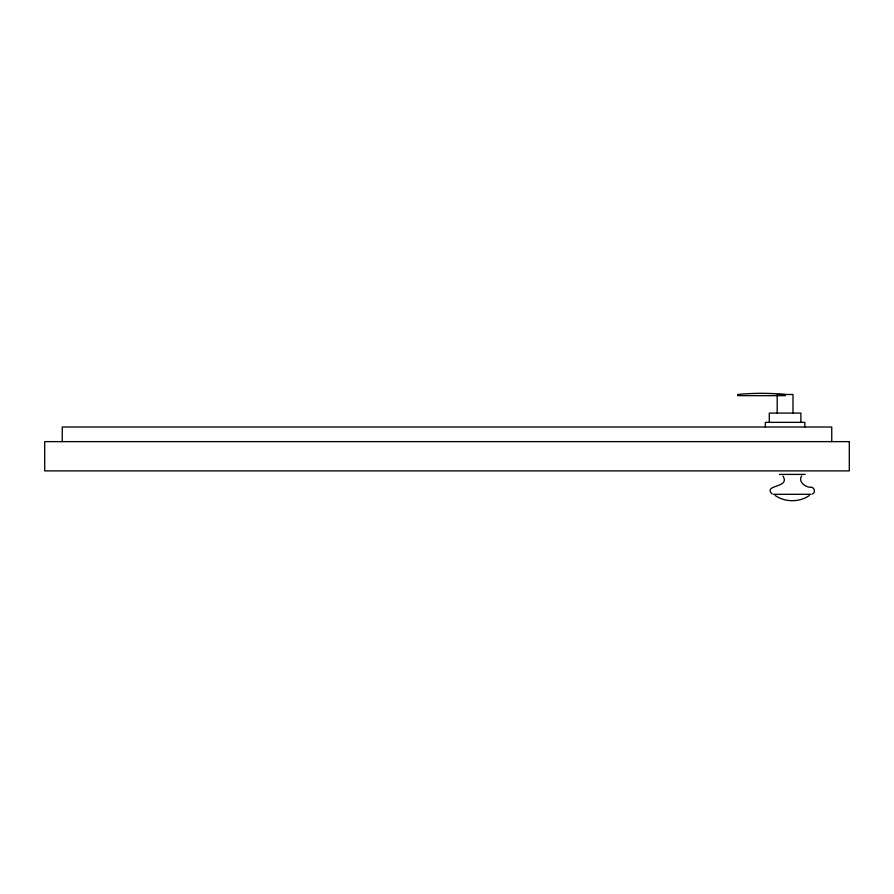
<?xml version="1.0" encoding="UTF-8"?>
<svg xmlns="http://www.w3.org/2000/svg" width="894" height="894" viewBox="0 0 894 894"><rect width="100%" height="100%" fill="white"/><g stroke="black" fill="none" stroke-linecap="round" stroke-linejoin="round"><path stroke-width="1.34" d="M801.616 476.044C797.705 481.575 805.74 487.677 811.026 487.275M809.394 495.488C799.381 502.439 785.178 502.439 775.165 495.488M812.4 494.024C816.334 492.706 813.931 486.749 811.193 487.286M782.943 476.044C790.777 488.292 762.426 484.313 772.159 494.024M777.199 394.489L792.989 394.489L792.989 413.073M779.389 474.401L805.17 474.401M773.534 494.304L811.026 494.304M831.744 441.636L831.744 427.008L62.256 427.008L62.256 441.636M804.835 427.008L804.835 422.359L765.353 422.359L765.353 427.008M800.879 422.359L800.879 413.073L769.298 413.073L769.298 422.359M777.199 395.651L777.199 413.073M785.088 395.651L737.718 395.651L737.718 394.489A242.308 242.308 0 0 1 785.088 394.489L785.088 395.651M849.3 441.636L44.7 441.636L44.7 470.892L849.3 470.892L849.3 441.636"/></g></svg>
